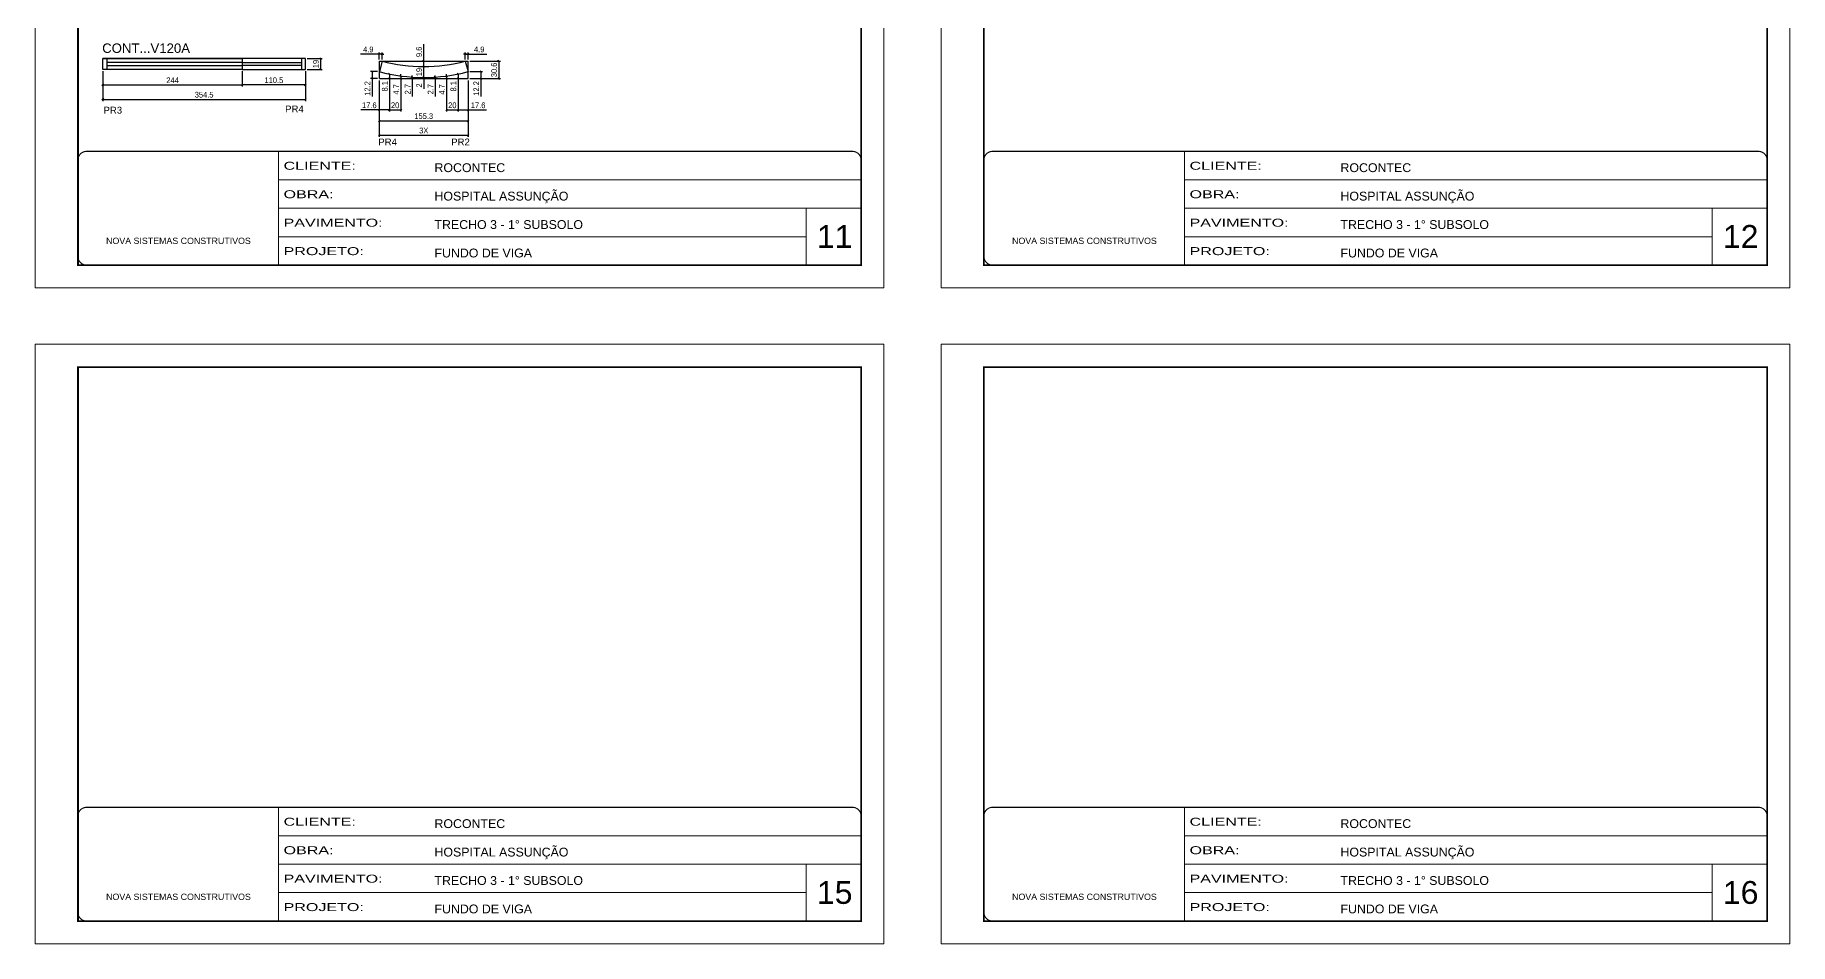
# Model space of a CAD drawing. Extents: x 2815 to 9069, y 548 to 5044.
# Drawn here: x 5999 to 9069, y 548 to 2139 of the extents above; entities that cross this region are included whole.
import ezdxf

# ---------------------------------------------------------------- set-up
doc = ezdxf.new("R2010")
doc.units = 0
doc.linetypes.add('CONTINUO', pattern=[0])
doc.linetypes.add('DASHED', pattern=[0.75, 0.5, -0.25])
for name, color, linetype in [('5', 5, 'Continuous'), ('COTA', 241, 'Continuous'), ('Cotas', 1, 'Continuous'), ('NOMENCLATURA', 7, 'Continuous'), ('Painéis', 200, 'Continuous'), ('SARR_2.2x7', 40, 'Continuous')]:
    doc.layers.add(name, color=color, linetype=linetype)
for name, color, linetype, lineweight in [('CARIMBO', 255, 'Continuous', 9), ('Folhas', 255, 'Continuous', 9), ('Romaneio', 3, 'Continuous', 13), ('SARRAFO DE PRESSAO', 251, 'DASHED', 9)]:
    doc.layers.add(name, color=color, linetype=linetype, lineweight=lineweight)
doc.styles.add('ARIAL', font='arial.ttf')
doc.styles.add('COTA TECNICA-50', font='techl___.ttf', dxfattribs={"height": 10})
doc.styles.get("Standard").update_dxf_attribs({"font": 'arial.ttf'})
doc.styles.add('Tecnologia', font='')
doc.styles.get('Tecnologia').set_extended_font_data('Forgotten Futurist')
doc.dimstyles.new('COTA PAINEL-50', dxfattribs={"dimtxt": 10, "dimasz": 3, "dimexe": 3, "dimexo": 3, "dimgap": 3, "dimtad": 1, "dimdec": 1, "dimzin": 12, "dimdsep": 46, "dimtxsty": 'COTA TECNICA-50', "dimblk1": 'OBLIQUE', "dimblk2": 'OBLIQUE', "dimsah": 1, "dimcen": 0.9, "dimclrd": 4, "dimclre": 4, "dimclrt": 240, "dimadec": 1, "dimazin": 3, "dimtfac": 1, "dimtdec": 1, "dimtmove": 0, "dimatfit": 3, "dimfxl": 1, "dimtolj": 1, "dimtzin": 12, "dimarcsym": 0})

# ---------------------------------------------------------------- blocks, each defined once
blk = doc.blocks.new('9999999999')
at = {"color": 30, "linetype": 'CONTINUO'}
for p, q in [((98564.6, 34230.2), (98564.6, 34429.4)), ((98564.6, 34379.6), (99584, 34379.6)), ((98564.6, 34329.8), (99488, 34329.8)), ((99584, 34329.8), (99488, 34329.8)), ((99488, 34329.8), (99488, 34230.2)), ((98564.6, 34280), (99488, 34280))]:
    blk.add_line(p, q, dxfattribs=at)
at = {"color": 30, "linetype": 'CONTINUO', "const_width": 2}
blk.add_lwpolyline([(99584, 34230.2), (99584, 34414.4, 0.414214), (99569, 34429.4), (98229, 34429.4, 0.414214), (98214, 34414.4), (98214, 34245.2, 0.414214), (98229, 34230.2), (99584, 34230.2)], format="xyb", dxfattribs=at)
at = {"layer": 'Folhas'}
blk.add_lwpolyline([(98139, 34190.2), (99624, 34190.2), (99624, 35240.2), (98139, 35240.2)], close=True, dxfattribs=at)
at = {"layer": 'Folhas', "color": 30, "const_width": 3}
blk.add_lwpolyline([(98214, 34230.2), (99584, 34230.2), (99584, 35200.2), (98214, 35200.2)], close=True, dxfattribs=at)
at = {"color": 7, "linetype": 'Continuous', "ltscale": 5, "style": 'ARIAL'}
for s, height, p in [('ROCONTEC', 15.48, (98837.7, 34393.1)), ('HOSPITAL ASSUNÇÃO', 15.483, (98837.7, 34343.3)), ('TRECHO 3 - 1° SUBSOLO', 15.483, (98837.7, 34293.5)), ('NOVA SISTEMAS CONSTRUTIVOS', 11.059, (98263.2, 34267.2)), ('FUNDO DE VIGA', 15.483, (98837.7, 34243.7))]:
    blk.add_text(s, height=height, dxfattribs=at).set_placement(p)
at = {"layer": 'Folhas', "color": 7, "style": 'Tecnologia', "width": 1.5}
for s, p in [('CLIENTE:', (98573.7, 34397.2)), ('OBRA:', (98573.7, 34347.3)), ('PAVIMENTO:', (98573.7, 34297.5)), ('PROJETO:', (98573.7, 34247.7))]:
    blk.add_text(s, height=14, dxfattribs=at).set_placement(p)
blk = doc.blocks.new('_Oblique')
at = {"color": 0, "linetype": 'ByBlock', "lineweight": -2}
blk.add_line((-0.5, -0.5), (0.5, 0.5), dxfattribs=at)
blk = doc.blocks.new('*D384')
at = {"layer": 'COTA', "color": 4, "linetype": 'ByBlock', "lineweight": -2, "transparency": 16777216}
for p, q in [((6361.5, 2076), (6361.5, 2049)), ((6472, 2076), (6472, 2049)), ((6472, 2052), (6361.5, 2052))]:
    blk.add_line(p, q, dxfattribs=at)
at = {"layer": 'Defpoints', "color": 0, "linetype": 'ByBlock', "transparency": 16777216}
for p in [(6361.5, 2079), (6472, 2079), (6361.5, 2052)]:
    blk.add_point(p, dxfattribs=at)
at = {"layer": 'COTA', "color": 4, "linetype": 'ByBlock', "lineweight": -2, "transparency": 16777216, "xscale": 3, "yscale": 3, "zscale": 3, "rotation": 180}
blk.add_blockref('_Oblique', (6361.5, 2052), dxfattribs=at)
at = {"layer": 'COTA', "color": 4, "linetype": 'ByBlock', "lineweight": -2, "transparency": 16777216, "xscale": 3, "yscale": 3, "zscale": 3}
blk.add_blockref('_Oblique', (6472, 2052), dxfattribs=at)
at = {"layer": 'COTA', "color": 240, "linetype": 'ByBlock', "transparency": 16777216, "insert": (6416.7, 2060.1), "char_height": 10, "attachment_point": 5, "style": 'COTA TECNICA-50'}
blk.add_mtext('\\A1;110.5', dxfattribs=at)
blk = doc.blocks.new('*D385')
at = {"layer": 'COTA', "color": 4, "linetype": 'ByBlock', "lineweight": -2, "transparency": 16777216}
for p, q in [((6117.5, 2076), (6117.5, 2049)), ((6361.5, 2076), (6361.5, 2049)), ((6117.5, 2052), (6361.5, 2052))]:
    blk.add_line(p, q, dxfattribs=at)
at = {"layer": 'Defpoints', "color": 0, "linetype": 'ByBlock', "transparency": 16777216}
for p in [(6117.5, 2079), (6361.5, 2079), (6361.5, 2052)]:
    blk.add_point(p, dxfattribs=at)
at = {"layer": 'COTA', "color": 4, "linetype": 'ByBlock', "lineweight": -2, "transparency": 16777216, "xscale": 3, "yscale": 3, "zscale": 3, "rotation": 180}
blk.add_blockref('_Oblique', (6117.5, 2052), dxfattribs=at)
at = {"layer": 'COTA', "color": 4, "linetype": 'ByBlock', "lineweight": -2, "transparency": 16777216, "xscale": 3, "yscale": 3, "zscale": 3}
blk.add_blockref('_Oblique', (6361.5, 2052), dxfattribs=at)
at = {"layer": 'COTA', "color": 240, "linetype": 'ByBlock', "transparency": 16777216, "insert": (6239.5, 2060), "char_height": 10, "attachment_point": 5, "style": 'COTA TECNICA-50'}
blk.add_mtext('\\A1;244', dxfattribs=at)
blk = doc.blocks.new('*D386')
at = {"layer": 'Defpoints', "color": 0, "linetype": 'ByBlock', "transparency": 16777216}
for p in [(6472, 2098), (6472, 2079), (6498.4, 2079)]:
    blk.add_point(p, dxfattribs=at)
at = {"layer": 'Romaneio', "color": 4, "linetype": 'ByBlock', "lineweight": -2, "transparency": 16777216}
for p, q in [((6475, 2098), (6501.4, 2098)), ((6498.4, 2098), (6498.4, 2079)), ((6475, 2079), (6501.4, 2079))]:
    blk.add_line(p, q, dxfattribs=at)
at = {"layer": 'Romaneio', "color": 4, "linetype": 'ByBlock', "lineweight": -2, "transparency": 16777216, "xscale": 3, "yscale": 3, "zscale": 3}
for p, rotation in [((6498.4, 2098), 90), ((6498.4, 2079), 270)]:
    blk.add_blockref('_Oblique', p, dxfattribs=dict(at, rotation=rotation))
at = {"layer": 'Romaneio', "color": 240, "linetype": 'ByBlock', "transparency": 16777216, "insert": (6490.3, 2088.5), "char_height": 10, "attachment_point": 5, "rotation": 90, "style": 'COTA TECNICA-50'}
blk.add_mtext('\\A1;19', dxfattribs=at)
blk = doc.blocks.new('*D387')
at = {"layer": 'Defpoints', "color": 0, "linetype": 'ByBlock', "transparency": 16777216}
for p in [(6117.5, 2079), (6472, 2079), (6472, 2026.5)]:
    blk.add_point(p, dxfattribs=at)
at = {"layer": 'Romaneio', "color": 4, "linetype": 'ByBlock', "lineweight": -2, "transparency": 16777216}
for p, q in [((6117.5, 2076), (6117.5, 2023.5)), ((6472, 2076), (6472, 2023.5)), ((6117.5, 2026.5), (6472, 2026.5))]:
    blk.add_line(p, q, dxfattribs=at)
at = {"layer": 'Romaneio', "color": 4, "linetype": 'ByBlock', "lineweight": -2, "transparency": 16777216, "xscale": 3, "yscale": 3, "zscale": 3, "rotation": 180}
blk.add_blockref('_Oblique', (6117.5, 2026.5), dxfattribs=at)
at = {"layer": 'Romaneio', "color": 4, "linetype": 'ByBlock', "lineweight": -2, "transparency": 16777216, "xscale": 3, "yscale": 3, "zscale": 3}
blk.add_blockref('_Oblique', (6472, 2026.5), dxfattribs=at)
at = {"layer": 'Romaneio', "color": 240, "linetype": 'ByBlock', "transparency": 16777216, "insert": (6294.7, 2034.7), "char_height": 10, "attachment_point": 5, "style": 'COTA TECNICA-50'}
blk.add_mtext('\\A1;354.5', dxfattribs=at)
blk = doc.blocks.new('*D154')
at = {"layer": 'Cotas', "color": 4, "linetype": 'ByBlock', "lineweight": -2, "transparency": 16777216}
for p, q in [((6601.2, 2059.9), (6601.2, 1985.9)), ((6756.5, 2059.9), (6756.5, 1985.9)), ((6601.2, 1988.9), (6756.5, 1988.9))]:
    blk.add_line(p, q, dxfattribs=at)
at = {"layer": 'Defpoints', "color": 0, "linetype": 'ByBlock', "transparency": 16777216}
for p in [(6601.2, 2062.9), (6756.5, 2062.9), (6756.5, 1988.9)]:
    blk.add_point(p, dxfattribs=at)
at = {"layer": 'Cotas', "color": 4, "linetype": 'ByBlock', "lineweight": -2, "transparency": 16777216, "xscale": 3, "yscale": 3, "zscale": 3, "rotation": 180}
blk.add_blockref('_Oblique', (6601.2, 1988.9), dxfattribs=at)
at = {"layer": 'Cotas', "color": 4, "linetype": 'ByBlock', "lineweight": -2, "transparency": 16777216, "xscale": 3, "yscale": 3, "zscale": 3}
blk.add_blockref('_Oblique', (6756.5, 1988.9), dxfattribs=at)
at = {"layer": 'Cotas', "color": 240, "linetype": 'ByBlock', "transparency": 16777216, "insert": (6678.9, 1997.2), "char_height": 10, "attachment_point": 5, "style": 'COTA TECNICA-50'}
blk.add_mtext('\\A1;155.3', dxfattribs=at)
blk = doc.blocks.new('*D5')
at = {"layer": 'Cotas', "color": 4, "linetype": 'ByBlock', "lineweight": -2, "transparency": 16777216}
for p, q in [((6601.2, 2059.9), (6601.2, 2005.1)), ((6618.9, 2059.9), (6618.9, 2005.1)), ((6601.2, 2008.1), (6569.1, 2008.1)), ((6618.9, 2008.1), (6601.2, 2008.1))]:
    blk.add_line(p, q, dxfattribs=at)
at = {"layer": 'Defpoints', "color": 0, "linetype": 'ByBlock', "transparency": 16777216}
for p in [(6601.2, 2062.9), (6618.9, 2062.9), (6601.2, 2008.1)]:
    blk.add_point(p, dxfattribs=at)
at = {"layer": 'Cotas', "color": 4, "linetype": 'ByBlock', "lineweight": -2, "transparency": 16777216, "xscale": 3, "yscale": 3, "zscale": 3, "rotation": 180}
blk.add_blockref('_Oblique', (6601.2, 2008.1), dxfattribs=at)
at = {"layer": 'Cotas', "color": 4, "linetype": 'ByBlock', "lineweight": -2, "transparency": 16777216, "xscale": 3, "yscale": 3, "zscale": 3}
blk.add_blockref('_Oblique', (6618.9, 2008.1), dxfattribs=at)
at = {"layer": 'Cotas', "color": 240, "linetype": 'ByBlock', "transparency": 16777216, "insert": (6583.7, 2016.2), "char_height": 10, "attachment_point": 5, "style": 'COTA TECNICA-50'}
blk.add_mtext('\\A1;17.6', dxfattribs=at)
blk = doc.blocks.new('*D6')
at = {"layer": 'Cotas', "color": 4, "linetype": 'ByBlock', "lineweight": -2, "transparency": 16777216}
for p, q in [((6618.9, 2059.9), (6618.9, 2005.1)), ((6638.9, 2059.9), (6638.9, 2005.1)), ((6618.9, 2008.1), (6638.9, 2008.1))]:
    blk.add_line(p, q, dxfattribs=at)
at = {"layer": 'Defpoints', "color": 0, "linetype": 'ByBlock', "transparency": 16777216}
for p in [(6618.9, 2062.9), (6638.9, 2062.9), (6638.9, 2008.1)]:
    blk.add_point(p, dxfattribs=at)
at = {"layer": 'Cotas', "color": 4, "linetype": 'ByBlock', "lineweight": -2, "transparency": 16777216, "xscale": 3, "yscale": 3, "zscale": 3, "rotation": 180}
blk.add_blockref('_Oblique', (6618.9, 2008.1), dxfattribs=at)
at = {"layer": 'Cotas', "color": 4, "linetype": 'ByBlock', "lineweight": -2, "transparency": 16777216, "xscale": 3, "yscale": 3, "zscale": 3}
blk.add_blockref('_Oblique', (6638.9, 2008.1), dxfattribs=at)
at = {"layer": 'Cotas', "color": 240, "linetype": 'ByBlock', "transparency": 16777216, "insert": (6628.9, 2016.2), "char_height": 10, "attachment_point": 5, "style": 'COTA TECNICA-50'}
blk.add_mtext('\\A1;20', dxfattribs=at)
blk = doc.blocks.new('*D7')
at = {"layer": 'Cotas', "color": 4, "linetype": 'ByBlock', "lineweight": -2, "transparency": 16777216}
for p, q in [((6738.9, 2059.9), (6738.9, 2005.1)), ((6756.5, 2059.9), (6756.5, 2005.1)), ((6738.9, 2008.1), (6756.5, 2008.1)), ((6756.5, 2008.1), (6788.6, 2008.1))]:
    blk.add_line(p, q, dxfattribs=at)
at = {"layer": 'Defpoints', "color": 0, "linetype": 'ByBlock', "transparency": 16777216}
for p in [(6738.9, 2062.9), (6756.5, 2062.9), (6756.5, 2008.1)]:
    blk.add_point(p, dxfattribs=at)
at = {"layer": 'Cotas', "color": 4, "linetype": 'ByBlock', "lineweight": -2, "transparency": 16777216, "xscale": 3, "yscale": 3, "zscale": 3, "rotation": 180}
blk.add_blockref('_Oblique', (6738.9, 2008.1), dxfattribs=at)
at = {"layer": 'Cotas', "color": 4, "linetype": 'ByBlock', "lineweight": -2, "transparency": 16777216, "xscale": 3, "yscale": 3, "zscale": 3}
blk.add_blockref('_Oblique', (6756.5, 2008.1), dxfattribs=at)
at = {"layer": 'Cotas', "color": 240, "linetype": 'ByBlock', "transparency": 16777216, "insert": (6774.1, 2016.2), "char_height": 10, "attachment_point": 5, "style": 'COTA TECNICA-50'}
blk.add_mtext('\\A1;17.6', dxfattribs=at)
blk = doc.blocks.new('*D8')
at = {"layer": 'Cotas', "color": 4, "linetype": 'ByBlock', "lineweight": -2, "transparency": 16777216}
for p, q in [((6718.9, 2059.9), (6718.9, 2005.1)), ((6738.9, 2059.9), (6738.9, 2005.1)), ((6718.9, 2008.1), (6738.9, 2008.1))]:
    blk.add_line(p, q, dxfattribs=at)
at = {"layer": 'Defpoints', "color": 0, "linetype": 'ByBlock', "transparency": 16777216}
for p in [(6718.9, 2062.9), (6738.9, 2062.9), (6738.9, 2008.1)]:
    blk.add_point(p, dxfattribs=at)
at = {"layer": 'Cotas', "color": 4, "linetype": 'ByBlock', "lineweight": -2, "transparency": 16777216, "xscale": 3, "yscale": 3, "zscale": 3, "rotation": 180}
blk.add_blockref('_Oblique', (6718.9, 2008.1), dxfattribs=at)
at = {"layer": 'Cotas', "color": 4, "linetype": 'ByBlock', "lineweight": -2, "transparency": 16777216, "xscale": 3, "yscale": 3, "zscale": 3}
blk.add_blockref('_Oblique', (6738.9, 2008.1), dxfattribs=at)
at = {"layer": 'Cotas', "color": 240, "linetype": 'ByBlock', "transparency": 16777216, "insert": (6728.9, 2016.2), "char_height": 10, "attachment_point": 5, "style": 'COTA TECNICA-50'}
blk.add_mtext('\\A1;20', dxfattribs=at)
blk = doc.blocks.new('*D155')
at = {"layer": 'Cotas', "color": 4, "linetype": 'ByBlock', "lineweight": -2, "transparency": 16777216}
for p, q in [((6759.5, 2075.1), (6781.9, 2075.1)), ((6759.5, 2062.9), (6781.9, 2062.9)), ((6778.9, 2075.1), (6778.9, 2062.9)), ((6778.9, 2062.9), (6778.9, 2031.5))]:
    blk.add_line(p, q, dxfattribs=at)
at = {"layer": 'Defpoints', "color": 0, "linetype": 'ByBlock', "transparency": 16777216}
for p in [(6756.5, 2075.1), (6756.5, 2062.9), (6778.9, 2062.9)]:
    blk.add_point(p, dxfattribs=at)
at = {"layer": 'Cotas', "color": 4, "linetype": 'ByBlock', "lineweight": -2, "transparency": 16777216, "xscale": 3, "yscale": 3, "zscale": 3}
for p, rotation in [((6778.9, 2075.1), 90), ((6778.9, 2062.9), 270)]:
    blk.add_blockref('_Oblique', p, dxfattribs=dict(at, rotation=rotation))
at = {"layer": 'Cotas', "color": 240, "linetype": 'ByBlock', "transparency": 16777216, "insert": (6770.8, 2045.7), "char_height": 10, "attachment_point": 5, "rotation": 90, "style": 'COTA TECNICA-50'}
blk.add_mtext('\\A1;12.2', dxfattribs=at)
blk = doc.blocks.new('*D156')
at = {"layer": 'Cotas', "color": 4, "linetype": 'ByBlock', "lineweight": -2, "transparency": 16777216}
for p, q in [((6598.2, 2075.1), (6585.5, 2075.1)), ((6598.2, 2062.9), (6585.5, 2062.9)), ((6588.5, 2075.1), (6588.5, 2062.9)), ((6588.5, 2062.9), (6588.5, 2031.5))]:
    blk.add_line(p, q, dxfattribs=at)
at = {"layer": 'Defpoints', "color": 0, "linetype": 'ByBlock', "transparency": 16777216}
for p in [(6588.5, 2062.9), (6601.2, 2075.1), (6601.2, 2062.9)]:
    blk.add_point(p, dxfattribs=at)
at = {"layer": 'Cotas', "color": 4, "linetype": 'ByBlock', "lineweight": -2, "transparency": 16777216, "xscale": 3, "yscale": 3, "zscale": 3}
for p, rotation in [((6588.5, 2075.1), 90), ((6588.5, 2062.9), 270)]:
    blk.add_blockref('_Oblique', p, dxfattribs=dict(at, rotation=rotation))
at = {"layer": 'Cotas', "color": 240, "linetype": 'ByBlock', "transparency": 16777216, "insert": (6580.4, 2045.7), "char_height": 10, "attachment_point": 5, "rotation": 90, "style": 'COTA TECNICA-50'}
blk.add_mtext('\\A1;12.2', dxfattribs=at)
blk = doc.blocks.new('*D157')
at = {"layer": 'Cotas', "color": 4, "linetype": 'ByBlock', "lineweight": -2, "transparency": 16777216}
for p, q in [((6601.2, 2105.8), (6568.5, 2105.8)), ((6601.2, 2096.5), (6601.2, 2108.8)), ((6606.1, 2105.8), (6601.2, 2105.8)), ((6606.1, 2096.5), (6606.1, 2108.8)), ((6606.1, 2105.8), (6609.1, 2105.8))]:
    blk.add_line(p, q, dxfattribs=at)
at = {"layer": 'Defpoints', "color": 0, "linetype": 'ByBlock', "transparency": 16777216}
for p in [(6601.2, 2105.8), (6601.2, 2093.5), (6606.1, 2093.5)]:
    blk.add_point(p, dxfattribs=at)
at = {"layer": 'Cotas', "color": 4, "linetype": 'ByBlock', "lineweight": -2, "transparency": 16777216, "xscale": 3, "yscale": 3, "zscale": 3}
blk.add_blockref('_Oblique', (6601.2, 2105.8), dxfattribs=at)
at = {"layer": 'Cotas', "color": 4, "linetype": 'ByBlock', "lineweight": -2, "transparency": 16777216, "xscale": 3, "yscale": 3, "zscale": 3, "rotation": 180}
blk.add_blockref('_Oblique', (6606.1, 2105.8), dxfattribs=at)
at = {"layer": 'Cotas', "color": 240, "linetype": 'ByBlock', "transparency": 16777216, "insert": (6581.9, 2113.9), "char_height": 10, "attachment_point": 5, "style": 'COTA TECNICA-50'}
blk.add_mtext('\\A1;4.9', dxfattribs=at)
blk = doc.blocks.new('*D158')
at = {"layer": 'Cotas', "color": 4, "linetype": 'ByBlock', "lineweight": -2, "transparency": 16777216}
for p, q in [((6751.6, 2105.8), (6748.6, 2105.8)), ((6751.6, 2096.5), (6751.6, 2108.8)), ((6751.6, 2105.8), (6756.5, 2105.8)), ((6756.5, 2096.5), (6756.5, 2108.8)), ((6756.5, 2105.8), (6789.3, 2105.8))]:
    blk.add_line(p, q, dxfattribs=at)
at = {"layer": 'Defpoints', "color": 0, "linetype": 'ByBlock', "transparency": 16777216}
for p in [(6751.6, 2093.5), (6756.5, 2105.8), (6756.5, 2093.5)]:
    blk.add_point(p, dxfattribs=at)
at = {"layer": 'Cotas', "color": 4, "linetype": 'ByBlock', "lineweight": -2, "transparency": 16777216, "xscale": 3, "yscale": 3, "zscale": 3}
blk.add_blockref('_Oblique', (6751.6, 2105.8), dxfattribs=at)
at = {"layer": 'Cotas', "color": 4, "linetype": 'ByBlock', "lineweight": -2, "transparency": 16777216, "xscale": 3, "yscale": 3, "zscale": 3, "rotation": 180}
blk.add_blockref('_Oblique', (6756.5, 2105.8), dxfattribs=at)
at = {"layer": 'Cotas', "color": 240, "linetype": 'ByBlock', "transparency": 16777216, "insert": (6775.9, 2113.9), "char_height": 10, "attachment_point": 5, "style": 'COTA TECNICA-50'}
blk.add_mtext('\\A1;4.9', dxfattribs=at)
blk = doc.blocks.new('*D9')
at = {"layer": 'Cotas', "color": 4, "linetype": 'ByBlock', "lineweight": -2, "transparency": 16777216}
for p, q in [((6618.9, 2071), (6618.9, 2062.9)), ((6618.9, 2062.9), (6618.9, 2039.2)), ((6621.9, 2071), (6621.9, 2071)), ((6621.9, 2062.9), (6621.9, 2062.9))]:
    blk.add_line(p, q, dxfattribs=at)
at = {"layer": 'Defpoints', "color": 0, "linetype": 'ByBlock', "transparency": 16777216}
for p in [(6618.9, 2071), (6618.9, 2062.9), (6618.9, 2062.9)]:
    blk.add_point(p, dxfattribs=at)
at = {"layer": 'Cotas', "color": 4, "linetype": 'ByBlock', "lineweight": -2, "transparency": 16777216, "xscale": 3, "yscale": 3, "zscale": 3}
for p, rotation in [((6618.9, 2071), 90), ((6618.9, 2062.9), 270)]:
    blk.add_blockref('_Oblique', p, dxfattribs=dict(at, rotation=rotation))
at = {"layer": 'Cotas', "color": 240, "linetype": 'ByBlock', "transparency": 16777216, "insert": (6610.8, 2049.5), "char_height": 10, "attachment_point": 5, "rotation": 90, "style": 'COTA TECNICA-50'}
blk.add_mtext('\\A1;8.1', dxfattribs=at)
blk = doc.blocks.new('*D10')
at = {"layer": 'Cotas', "color": 4, "linetype": 'ByBlock', "lineweight": -2, "transparency": 16777216}
for p, q in [((6638.9, 2067.6), (6638.9, 2070.6)), ((6638.9, 2067.6), (6638.9, 2062.9)), ((6638.9, 2062.9), (6638.9, 2031)), ((6641.9, 2067.6), (6641.9, 2067.6)), ((6641.9, 2062.9), (6641.9, 2062.9))]:
    blk.add_line(p, q, dxfattribs=at)
at = {"layer": 'Defpoints', "color": 0, "linetype": 'ByBlock', "transparency": 16777216}
for p in [(6638.9, 2067.6), (6638.9, 2062.9), (6638.9, 2062.9)]:
    blk.add_point(p, dxfattribs=at)
at = {"layer": 'Cotas', "color": 4, "linetype": 'ByBlock', "lineweight": -2, "transparency": 16777216, "xscale": 3, "yscale": 3, "zscale": 3}
for p, rotation in [((6638.9, 2067.6), 270), ((6638.9, 2062.9), 90)]:
    blk.add_blockref('_Oblique', p, dxfattribs=dict(at, rotation=rotation))
at = {"layer": 'Cotas', "color": 240, "linetype": 'ByBlock', "transparency": 16777216, "insert": (6630.8, 2044), "char_height": 10, "attachment_point": 5, "rotation": 90, "style": 'COTA TECNICA-50'}
blk.add_mtext('\\A1;4.7', dxfattribs=at)
blk = doc.blocks.new('*D11')
at = {"layer": 'Cotas', "color": 4, "linetype": 'ByBlock', "lineweight": -2, "transparency": 16777216}
for p, q in [((6658.9, 2065.6), (6658.9, 2068.6)), ((6658.9, 2065.6), (6658.9, 2062.9)), ((6658.9, 2062.9), (6658.9, 2031.9)), ((6661.9, 2065.6), (6661.9, 2065.6)), ((6661.9, 2062.9), (6661.9, 2062.9))]:
    blk.add_line(p, q, dxfattribs=at)
at = {"layer": 'Defpoints', "color": 0, "linetype": 'ByBlock', "transparency": 16777216}
for p in [(6658.9, 2065.6), (6658.9, 2062.9), (6658.9, 2062.9)]:
    blk.add_point(p, dxfattribs=at)
at = {"layer": 'Cotas', "color": 4, "linetype": 'ByBlock', "lineweight": -2, "transparency": 16777216, "xscale": 3, "yscale": 3, "zscale": 3}
for p, rotation in [((6658.9, 2065.6), 270), ((6658.9, 2062.9), 90)]:
    blk.add_blockref('_Oblique', p, dxfattribs=dict(at, rotation=rotation))
at = {"layer": 'Cotas', "color": 240, "linetype": 'ByBlock', "transparency": 16777216, "insert": (6650.8, 2044.4), "char_height": 10, "attachment_point": 5, "rotation": 90, "style": 'COTA TECNICA-50'}
blk.add_mtext('\\A1;2.7', dxfattribs=at)
blk = doc.blocks.new('*D12')
at = {"layer": 'Cotas', "color": 4, "linetype": 'ByBlock', "lineweight": -2, "transparency": 16777216}
for p, q in [((6678.9, 2064.9), (6678.9, 2067.9)), ((6678.9, 2064.9), (6678.9, 2062.9)), ((6678.9, 2062.9), (6678.9, 2044.8)), ((6681.9, 2064.9), (6681.9, 2064.9)), ((6681.9, 2062.9), (6681.9, 2062.9))]:
    blk.add_line(p, q, dxfattribs=at)
at = {"layer": 'Defpoints', "color": 0, "linetype": 'ByBlock', "transparency": 16777216}
for p in [(6678.9, 2064.9), (6678.9, 2062.9), (6678.9, 2062.9)]:
    blk.add_point(p, dxfattribs=at)
at = {"layer": 'Cotas', "color": 4, "linetype": 'ByBlock', "lineweight": -2, "transparency": 16777216, "xscale": 3, "yscale": 3, "zscale": 3}
for p, rotation in [((6678.9, 2064.9), 270), ((6678.9, 2062.9), 90)]:
    blk.add_blockref('_Oblique', p, dxfattribs=dict(at, rotation=rotation))
at = {"layer": 'Cotas', "color": 240, "linetype": 'ByBlock', "transparency": 16777216, "insert": (6670.9, 2050.9), "char_height": 10, "attachment_point": 5, "rotation": 90, "style": 'COTA TECNICA-50'}
blk.add_mtext('\\A1;2', dxfattribs=at)
blk = doc.blocks.new('*D13')
at = {"layer": 'Cotas', "color": 4, "linetype": 'ByBlock', "lineweight": -2, "transparency": 16777216}
for p, q in [((6698.9, 2065.6), (6698.9, 2068.6)), ((6698.9, 2065.6), (6698.9, 2062.9)), ((6698.9, 2062.9), (6698.9, 2031.9)), ((6701.9, 2065.6), (6701.9, 2065.6)), ((6701.9, 2062.9), (6701.9, 2062.9))]:
    blk.add_line(p, q, dxfattribs=at)
at = {"layer": 'Defpoints', "color": 0, "linetype": 'ByBlock', "transparency": 16777216}
for p in [(6698.9, 2065.6), (6698.9, 2062.9), (6698.9, 2062.9)]:
    blk.add_point(p, dxfattribs=at)
at = {"layer": 'Cotas', "color": 4, "linetype": 'ByBlock', "lineweight": -2, "transparency": 16777216, "xscale": 3, "yscale": 3, "zscale": 3}
for p, rotation in [((6698.9, 2065.6), 270), ((6698.9, 2062.9), 90)]:
    blk.add_blockref('_Oblique', p, dxfattribs=dict(at, rotation=rotation))
at = {"layer": 'Cotas', "color": 240, "linetype": 'ByBlock', "transparency": 16777216, "insert": (6690.8, 2044.4), "char_height": 10, "attachment_point": 5, "rotation": 90, "style": 'COTA TECNICA-50'}
blk.add_mtext('\\A1;2.7', dxfattribs=at)
blk = doc.blocks.new('*D14')
at = {"layer": 'Cotas', "color": 4, "linetype": 'ByBlock', "lineweight": -2, "transparency": 16777216}
for p, q in [((6718.9, 2067.6), (6718.9, 2070.6)), ((6718.9, 2067.6), (6718.9, 2062.9)), ((6718.9, 2062.9), (6718.9, 2031)), ((6721.9, 2067.6), (6721.9, 2067.6)), ((6721.9, 2062.9), (6721.9, 2062.9))]:
    blk.add_line(p, q, dxfattribs=at)
at = {"layer": 'Defpoints', "color": 0, "linetype": 'ByBlock', "transparency": 16777216}
for p in [(6718.9, 2067.6), (6718.9, 2062.9), (6718.9, 2062.9)]:
    blk.add_point(p, dxfattribs=at)
at = {"layer": 'Cotas', "color": 4, "linetype": 'ByBlock', "lineweight": -2, "transparency": 16777216, "xscale": 3, "yscale": 3, "zscale": 3}
for p, rotation in [((6718.9, 2067.6), 270), ((6718.9, 2062.9), 90)]:
    blk.add_blockref('_Oblique', p, dxfattribs=dict(at, rotation=rotation))
at = {"layer": 'Cotas', "color": 240, "linetype": 'ByBlock', "transparency": 16777216, "insert": (6710.8, 2044), "char_height": 10, "attachment_point": 5, "rotation": 90, "style": 'COTA TECNICA-50'}
blk.add_mtext('\\A1;4.7', dxfattribs=at)
blk = doc.blocks.new('*D15')
at = {"layer": 'Cotas', "color": 4, "linetype": 'ByBlock', "lineweight": -2, "transparency": 16777216}
for p, q in [((6738.9, 2071), (6738.9, 2062.9)), ((6738.9, 2062.9), (6738.9, 2039.2)), ((6741.9, 2071), (6741.9, 2071)), ((6741.9, 2062.9), (6741.9, 2062.9))]:
    blk.add_line(p, q, dxfattribs=at)
at = {"layer": 'Defpoints', "color": 0, "linetype": 'ByBlock', "transparency": 16777216}
for p in [(6738.9, 2071), (6738.9, 2062.9), (6738.9, 2062.9)]:
    blk.add_point(p, dxfattribs=at)
at = {"layer": 'Cotas', "color": 4, "linetype": 'ByBlock', "lineweight": -2, "transparency": 16777216, "xscale": 3, "yscale": 3, "zscale": 3}
for p, rotation in [((6738.9, 2071), 90), ((6738.9, 2062.9), 270)]:
    blk.add_blockref('_Oblique', p, dxfattribs=dict(at, rotation=rotation))
at = {"layer": 'Cotas', "color": 240, "linetype": 'ByBlock', "transparency": 16777216, "insert": (6730.8, 2049.5), "char_height": 10, "attachment_point": 5, "rotation": 90, "style": 'COTA TECNICA-50'}
blk.add_mtext('\\A1;8.1', dxfattribs=at)
blk = doc.blocks.new('*D159')
at = {"layer": 'Cotas', "color": 4, "linetype": 'ByBlock', "lineweight": -2, "transparency": 16777216}
for p, q in [((6678.9, 2064.9), (6678.9, 2083.9)), ((6681.9, 2083.9), (6681.9, 2083.9)), ((6681.9, 2064.9), (6681.9, 2064.9))]:
    blk.add_line(p, q, dxfattribs=at)
at = {"layer": 'Defpoints', "color": 0, "linetype": 'ByBlock', "transparency": 16777216}
for p in [(6678.9, 2083.9), (6678.9, 2083.9), (6678.9, 2064.9)]:
    blk.add_point(p, dxfattribs=at)
at = {"layer": 'Cotas', "color": 4, "linetype": 'ByBlock', "lineweight": -2, "transparency": 16777216, "xscale": 3, "yscale": 3, "zscale": 3}
for p, rotation in [((6678.9, 2083.9), 90), ((6678.9, 2064.9), 270)]:
    blk.add_blockref('_Oblique', p, dxfattribs=dict(at, rotation=rotation))
at = {"layer": 'Cotas', "color": 240, "linetype": 'ByBlock', "transparency": 16777216, "insert": (6670.8, 2074.4), "char_height": 10, "attachment_point": 5, "rotation": 90, "style": 'COTA TECNICA-50'}
blk.add_mtext('\\A1;19', dxfattribs=at)
blk = doc.blocks.new('*D160')
at = {"layer": 'Cotas', "color": 4, "linetype": 'ByBlock', "lineweight": -2, "transparency": 16777216}
for p, q in [((6678.9, 2093.5), (6678.9, 2123.2)), ((6678.9, 2083.9), (6678.9, 2093.5)), ((6681.9, 2093.5), (6681.9, 2093.5)), ((6681.9, 2083.9), (6681.9, 2083.9))]:
    blk.add_line(p, q, dxfattribs=at)
at = {"layer": 'Defpoints', "color": 0, "linetype": 'ByBlock', "transparency": 16777216}
for p in [(6678.9, 2093.5), (6678.9, 2093.5), (6678.9, 2083.9)]:
    blk.add_point(p, dxfattribs=at)
at = {"layer": 'Cotas', "color": 4, "linetype": 'ByBlock', "lineweight": -2, "transparency": 16777216, "xscale": 3, "yscale": 3, "zscale": 3}
for p, rotation in [((6678.9, 2093.5), 90), ((6678.9, 2083.9), 270)]:
    blk.add_blockref('_Oblique', p, dxfattribs=dict(at, rotation=rotation))
at = {"layer": 'Cotas', "color": 240, "linetype": 'ByBlock', "transparency": 16777216, "insert": (6670.7, 2109.8), "char_height": 10, "attachment_point": 5, "rotation": 90, "style": 'COTA TECNICA-50'}
blk.add_mtext('\\A1;9.6', dxfattribs=at)
blk = doc.blocks.new('*D161')
at = {"layer": 'Cotas', "color": 4, "linetype": 'ByBlock', "lineweight": -2, "transparency": 16777216}
for p, q in [((6601.2, 2059.9), (6601.2, 1960.8)), ((6756.5, 2059.9), (6756.5, 1960.8)), ((6601.2, 1963.8), (6756.5, 1963.8))]:
    blk.add_line(p, q, dxfattribs=at)
at = {"layer": 'Defpoints', "color": 0, "linetype": 'ByBlock', "transparency": 16777216}
for p in [(6601.2, 2062.9), (6756.5, 2062.9), (6756.5, 1963.8)]:
    blk.add_point(p, dxfattribs=at)
at = {"layer": 'Cotas', "color": 4, "linetype": 'ByBlock', "lineweight": -2, "transparency": 16777216, "xscale": 3, "yscale": 3, "zscale": 3, "rotation": 180}
blk.add_blockref('_Oblique', (6601.2, 1963.8), dxfattribs=at)
at = {"layer": 'Cotas', "color": 4, "linetype": 'ByBlock', "lineweight": -2, "transparency": 16777216, "xscale": 3, "yscale": 3, "zscale": 3}
blk.add_blockref('_Oblique', (6756.5, 1963.8), dxfattribs=at)
at = {"layer": 'Cotas', "color": 240, "linetype": 'ByBlock', "transparency": 16777216, "insert": (6678.9, 1972), "char_height": 10, "attachment_point": 5, "style": 'COTA TECNICA-50'}
blk.add_mtext('\\A1;3X', dxfattribs=at)
blk = doc.blocks.new('*D162')
at = {"layer": 'Cotas', "color": 4, "linetype": 'ByBlock', "lineweight": -2, "transparency": 16777216}
for p, q in [((6759.5, 2093.5), (6813.2, 2093.5)), ((6810.2, 2093.5), (6810.2, 2062.9)), ((6759.5, 2062.9), (6813.2, 2062.9))]:
    blk.add_line(p, q, dxfattribs=at)
at = {"layer": 'Defpoints', "color": 0, "linetype": 'ByBlock', "transparency": 16777216}
for p in [(6756.5, 2093.5), (6756.5, 2062.9), (6810.2, 2062.9)]:
    blk.add_point(p, dxfattribs=at)
at = {"layer": 'Cotas', "color": 4, "linetype": 'ByBlock', "lineweight": -2, "transparency": 16777216, "xscale": 3, "yscale": 3, "zscale": 3}
for p, rotation in [((6810.2, 2093.5), 90), ((6810.2, 2062.9), 270)]:
    blk.add_blockref('_Oblique', p, dxfattribs=dict(at, rotation=rotation))
at = {"layer": 'Cotas', "color": 240, "linetype": 'ByBlock', "transparency": 16777216, "insert": (6802, 2078.2), "char_height": 10, "attachment_point": 5, "rotation": 90, "style": 'COTA TECNICA-50'}
blk.add_mtext('\\A1;30.6', dxfattribs=at)

msp = doc.modelspace()

# ---------------------------------------------------------------- linework, layer by layer
at = {"linetype": 'Continuous'}
for p, q in [((6606.14, 2093.48), (6601.23, 2075.13)), ((6751.6, 2093.48), (6756.52, 2075.13))]:
    msp.add_line(p, q, dxfattribs=at)
for radius in [281, 300]:
    msp.add_arc((6678.87, 2364.91), radius, 255, 285, dxfattribs=at)
at = {"layer": 'Painéis', "linetype": 'ByBlock'}
for p, q in [((6601.23, 2093.48), (6756.52, 2093.48)), ((6601.23, 2062.91), (6601.23, 2093.48)), ((6756.52, 2062.91), (6756.52, 2093.48)), ((6601.23, 2062.91), (6756.52, 2062.91))]:
    msp.add_line(p, q, dxfattribs=at)
at = {"layer": 'Painéis', "linetype": 'Continuous'}
msp.add_lwpolyline([(6361.46, 2097.98), (6361.46, 2078.98), (6471.96, 2078.98), (6471.96, 2097.98), (6117.46, 2097.98)], dxfattribs=at)
msp.add_lwpolyline([(6117.46, 2097.98), (6361.46, 2097.98), (6361.46, 2078.98), (6117.46, 2078.98)], close=True, dxfattribs=at)
at = {"layer": 'SARR_2.2x7', "linetype": 'Continuous'}
for p, q in [((6124.46, 2097.98), (6124.46, 2078.98)), ((6361.46, 2090.98), (6124.46, 2090.98)), ((6361.46, 2090.98), (6464.96, 2090.98)), ((6464.96, 2097.98), (6464.96, 2078.98)), ((6124.46, 2085.98), (6361.46, 2085.98)), ((6464.96, 2085.98), (6361.46, 2085.98))]:
    msp.add_line(p, q, dxfattribs=at)

# ---------------------------------------------------------------- block references
at = {"layer": 'SARRAFO DE PRESSAO', "color": 6, "linetype": 'ByBlock'}
for p in [(-92139.99, -32493.85), (-90554.99, -32493.85), (-92139.99, -33642.42), (-90554.99, -33642.42)]:
    msp.add_blockref('9999999999', p, dxfattribs=at)

# ---------------------------------------------------------------- texts
at = {"layer": '5', "linetype": 'Continuous'}
for s, p in [('PR3', (6118.68, 2001.67)), ('PR4', (6436.41, 2003.76)), ('PR4', (6599.44, 1946)), ('PR2', (6726.92, 1946))]:
    msp.add_text(s, height=12, rotation=359.99996, dxfattribs=at).set_placement(p)
at = {"layer": 'CARIMBO', "style": 'ARIAL'}
for s, p in [('11', (7366.85, 1766.5)), ('12', (8951.85, 1766.5)), ('15', (7366.85, 617.93)), ('16', (8951.85, 617.93))]:
    msp.add_text(s, height=40, dxfattribs=at).set_placement(p)
at = {"layer": 'NOMENCLATURA', "linetype": 'Continuous'}
msp.add_text('CONT...V120A', height=16.5, dxfattribs=at).set_placement((6116.33, 2107.99))

# ---------------------------------------------------------------- dimensions: what is measured, and where the dimension line sits
at = {"layer": 'COTA', "linetype": 'ByBlock'}
dim = msp.add_aligned_dim(p1=(6117.46, 2078.98), p2=(6361.46, 2078.98), distance=-27.03, dimstyle='COTA PAINEL-50', override={"dimarcsym": 1}, dxfattribs=at)
dim.commit()
dim.dimension.update_dxf_attribs({"geometry": '*D385', "text_midpoint": (6239.46, 2060.02)})
dim = msp.add_linear_dim(base=(6361.46, 2051.95), p1=(6471.96, 2078.98), p2=(6361.46, 2078.98), dimstyle='COTA PAINEL-50', override={"dimarcsym": 1}, dxfattribs=at)
dim.commit()
dim.dimension.update_dxf_attribs({"geometry": '*D384', "text_midpoint": (6416.71, 2060.06)})
at = {"layer": 'Cotas', "linetype": 'ByBlock'}
for base, p1, p2, picture, middle in [((6601.23, 2105.85), (6606.14, 2093.48), (6601.23, 2093.48), '*D157', (6581.85, 2113.95)), ((6756.52, 2105.85), (6751.6, 2093.48), (6756.52, 2093.48), '*D158', (6775.89, 2113.95)), ((6601.23, 2008.12), (6618.87, 2062.91), (6601.23, 2062.91), '*D5', (6583.66, 2016.22)), ((6756.52, 1988.94), (6601.23, 2062.91), (6756.52, 2062.91), '*D154', (6678.87, 1997.16)), ((6756.5179, 2008.1213), (6738.8722, 2062.9087), (6756.5179, 2062.9087), '*D7', (6774.0822, 2016.2237))]:
    dim = msp.add_linear_dim(base=base, p1=p1, p2=p2, dimstyle='COTA PAINEL-50', override={"dimarcsym": 1}, dxfattribs=at)
    dim.commit()
    dim.dimension.update_dxf_attribs({"geometry": picture, "text_midpoint": middle})
for base, p1, p2, picture, middle in [((6678.87, 2093.48), (6678.87, 2083.91), (6678.87, 2093.48), '*D160', (6670.74, 2109.84)), ((6588.47, 2062.91), (6601.23, 2075.13), (6601.23, 2062.91), '*D156', (6580.42, 2045.7)), ((6618.87, 2062.91), (6618.87, 2070.97), (6618.87, 2062.91), '*D9', (6610.78, 2049.55)), ((6638.87, 2062.91), (6638.87, 2067.59), (6638.87, 2062.91), '*D10', (6630.8, 2043.95)), ((6658.87, 2062.91), (6658.87, 2065.58), (6658.87, 2062.91), '*D11', (6650.8, 2044.42)), ((6678.87, 2083.91), (6678.87, 2064.91), (6678.87, 2083.91), '*D159', (6670.78, 2074.41)), ((6678.87, 2062.91), (6678.87, 2064.91), (6678.87, 2062.91), '*D12', (6670.87, 2050.85)), ((6698.87, 2062.91), (6698.87, 2065.58), (6698.87, 2062.91), '*D13', (6690.8, 2044.42)), ((6718.87, 2062.91), (6718.87, 2067.59), (6718.87, 2062.91), '*D14', (6710.8, 2043.95)), ((6738.87, 2062.91), (6738.87, 2070.97), (6738.87, 2062.91), '*D15', (6730.78, 2049.55)), ((6778.85, 2062.91), (6756.52, 2075.13), (6756.52, 2062.91), '*D155', (6770.8, 2045.7))]:
    dim = msp.add_linear_dim(base=base, p1=p1, p2=p2, angle=90, dimstyle='COTA PAINEL-50', override={"dimarcsym": 1}, dxfattribs=at)
    dim.commit()
    dim.dimension.update_dxf_attribs({"geometry": picture, "text_midpoint": middle})
dim = msp.add_linear_dim(base=(6810.18, 2062.91), p1=(6756.52, 2093.48), p2=(6756.52, 2062.91), angle=90, dimstyle='COTA PAINEL-50', override={"dimarcsym": 1}, dxfattribs=at)
dim.commit()
dim.dimension.update_dxf_attribs({"geometry": '*D162', "text_midpoint": (6810.18, 2078.2), "dimtype": 160})
dim = msp.add_linear_dim(base=(6756.52, 1963.82), p1=(6601.23, 2062.91), p2=(6756.52, 2062.91), text='3X', dimstyle='COTA PAINEL-50', override={"dimarcsym": 1}, dxfattribs=at)
dim.commit()
dim.dimension.update_dxf_attribs({"geometry": '*D161', "text_midpoint": (6678.87, 1972.03)})
for base, p1, p2, picture, middle in [((6638.87, 2008.12), (6618.87, 2062.91), (6638.87, 2062.91), '*D6', (6628.87, 2008.12)), ((6738.87, 2008.12), (6718.87, 2062.91), (6738.87, 2062.91), '*D8', (6728.87, 2008.12))]:
    dim = msp.add_linear_dim(base=base, p1=p1, p2=p2, dimstyle='COTA PAINEL-50', override={"dimarcsym": 1}, dxfattribs=at)
    dim.commit()
    dim.dimension.update_dxf_attribs({"geometry": picture, "text_midpoint": middle, "dimtype": 160})
at = {"layer": 'Romaneio', "linetype": 'ByBlock'}
dim = msp.add_linear_dim(base=(6498.39, 2078.98), p1=(6471.96, 2097.98), p2=(6471.96, 2078.98), angle=90, dimstyle='COTA PAINEL-50', override={"dimarcsym": 1}, dxfattribs=at)
dim.commit()
dim.dimension.update_dxf_attribs({"geometry": '*D386', "text_midpoint": (6490.3, 2088.48)})
dim = msp.add_linear_dim(base=(6471.96, 2026.45), p1=(6117.46, 2078.98), p2=(6471.96, 2078.98), dimstyle='COTA PAINEL-50', override={"dimarcsym": 1}, dxfattribs=at)
dim.commit()
dim.dimension.update_dxf_attribs({"geometry": '*D387', "text_midpoint": (6294.71, 2034.67)})

doc.saveas('drawing.dxf')
